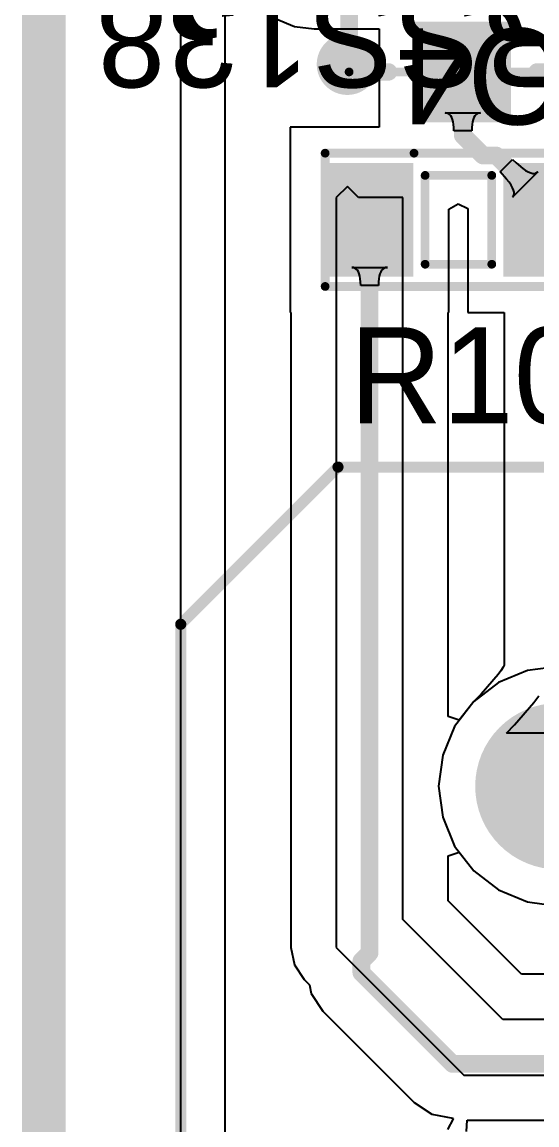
# Model space of a CAD drawing. Header units: millimetres. Extents: x -0.28 to 4.38, y -0.01 to 4.88.
# Drawn here: x -0.0064 to 0.2253, y 0.5175 to 1.014 of the extents above; entities that cross this region are included whole.
import ezdxf

# ---------------------------------------------------------------- set-up
doc = ezdxf.new("R2010")
doc.units = ezdxf.units.MM
doc.header["$MEASUREMENT"] = 0
for name, color, linetype in [('BottomLayer', 5, 'Continuous'), ('BottomSolder', 6, 'Continuous'), ('Mechanical1', 6, 'Continuous'), ('Mechanical7', 56, 'Continuous'), ('MultiLayer', 9, 'Continuous'), ('PadHoleLayer', 156, 'Continuous'), ('TopLayer', 1, 'Continuous'), ('TopOverlay', 2, 'Continuous'), ('TopPaste', 8, 'Continuous'), ('TopSolder', 216, 'Continuous'), ('ViaHoleLayer', 16, 'Continuous')]:
    doc.layers.add(name, color=color, linetype=linetype)

# ---------------------------------------------------------------- blocks, each defined once
blk = doc.blocks.new('RJ45_D____37')
at = {"layer": 'BottomLayer', "const_width": 0.03346}
blk.add_lwpolyline([(-0.01673, 0, 1), (0.01673, 0, 1)], format="xyb", close=True, dxfattribs=at)
at = {"layer": 'BottomSolder', "const_width": 0.03746}
blk.add_lwpolyline([(-0.01873, 0, 1), (0.01873, 0, 1)], format="xyb", close=True, dxfattribs=at)
at = {"layer": 'MultiLayer', "const_width": 0.03346}
blk.add_lwpolyline([(-0.01673, 0, 1), (0.01673, 0, 1)], format="xyb", close=True, dxfattribs=at)
at = {"layer": 'PadHoleLayer', "const_width": 0.02165}
blk.add_lwpolyline([(-0.01083, 0, 1), (0.01083, 0, 1)], format="xyb", close=True, dxfattribs=at)
at = {"layer": 'TopLayer', "const_width": 0.03346}
blk.add_lwpolyline([(-0.01673, 0, 1), (0.01673, 0, 1)], format="xyb", close=True, dxfattribs=at)
at = {"layer": 'TopOverlay', "const_width": 0.005}
for points in [[(-0.17, 0.07291), (-0.09921, 0.1437)], [(-0.09921, 0.1437), (0.44921, 0.1437)], [(-0.17, -0.51), (-0.17, 0.07291)]]:
    blk.add_lwpolyline(points, dxfattribs=at)
at = {"layer": 'TopOverlay', "const_width": 0.0025}
for points in [[(-0.10046, 0.1437, 1), (-0.09796, 0.1437, 1)], [(-0.10046, 0.1437, 1), (-0.09796, 0.1437, 1)], [(-0.17125, 0.07291, 1), (-0.16875, 0.07291, 1)], [(-0.17125, 0.07291, 1), (-0.16875, 0.07291, 1)]]:
    blk.add_lwpolyline(points, format="xyb", close=True, dxfattribs=at)
at = {"layer": 'TopSolder', "const_width": 0.03746}
blk.add_lwpolyline([(-0.01873, 0, 1), (0.01873, 0, 1)], format="xyb", close=True, dxfattribs=at)
blk = doc.blocks.new('RES_SMD_0603_BIG_97')
at = {"layer": 'TopLayer'}
for points in [[(-0.05575, -0.02165), (-0.02425, -0.02165), (-0.05575, 0.02165), (-0.02425, 0.02165)], [(0.02425, -0.02165), (0.05575, -0.02165), (0.02425, 0.02165), (0.05575, 0.02165)]]:
    blk.add_solid(points, dxfattribs=at)
at = {"layer": 'TopOverlay', "const_width": 0.00394}
for points in [[(0.06, 0.03), (-0.06, 0.03)], [(-0.06, 0.03), (-0.06, -0.03)], [(0.06, 0.03), (0.06, -0.03)], [(0.015, 0.02), (-0.015, 0.02)], [(-0.015, 0.02), (-0.015, -0.02)], [(0.015, 0.02), (0.015, -0.02)], [(0.015, -0.02), (-0.015, -0.02)], [(0.02, -0.03), (-0.06, -0.03)], [(0.06, -0.03), (0.02, -0.03)]]:
    blk.add_lwpolyline(points, dxfattribs=at)
at = {"layer": 'TopOverlay', "const_width": 0.00197}
for points in [[(-0.06098, 0.03, 1), (-0.05902, 0.03, 1)], [(-0.06098, 0.03, 1), (-0.05902, 0.03, 1)], [(0.05902, 0.03, 1), (0.06098, 0.03, 1)], [(0.05902, 0.03, 1), (0.06098, 0.03, 1)], [(-0.01599, 0.02, 1), (-0.01402, 0.02, 1)], [(-0.01599, 0.02, 1), (-0.01402, 0.02, 1)], [(0.01401, 0.02, 1), (0.01598, 0.02, 1)], [(0.01401, 0.02, 1), (0.01598, 0.02, 1)], [(-0.01599, -0.02, 1), (-0.01402, -0.02, 1)], [(-0.01599, -0.02, 1), (-0.01402, -0.02, 1)], [(0.01401, -0.02, 1), (0.01598, -0.02, 1)], [(0.01401, -0.02, 1), (0.01598, -0.02, 1)], [(-0.06098, -0.03, 1), (-0.05902, -0.03, 1)], [(-0.06098, -0.03, 1), (-0.05902, -0.03, 1)], [(0.01901, -0.03, 1), (0.02098, -0.03, 1)], [(0.01901, -0.03, 1), (0.02098, -0.03, 1)], [(0.05902, -0.03, 1), (0.06098, -0.03, 1)], [(0.05902, -0.03, 1), (0.06098, -0.03, 1)]]:
    blk.add_lwpolyline(points, format="xyb", close=True, dxfattribs=at)
at = {"layer": 'TopPaste'}
for points in [[(-0.05575, -0.02165), (-0.02425, -0.02165), (-0.05575, 0.02165), (-0.02425, 0.02165)], [(0.02425, -0.02165), (0.05575, -0.02165), (0.02425, 0.02165), (0.05575, 0.02165)]]:
    blk.add_solid(points, dxfattribs=at)
at = {"layer": 'TopSolder'}
for points in [[(-0.05975, -0.02565), (-0.02025, -0.02565), (-0.05975, 0.02565), (-0.02025, 0.02565)], [(0.02025, -0.02565), (0.05975, -0.02565), (0.02025, 0.02565), (0.05975, 0.02565)]]:
    blk.add_solid(points, dxfattribs=at)
blk = doc.blocks.new('SOT23____138_122')
at = {"layer": 'Mechanical7', "const_width": 0.00394}
for points in [[(-0.05118, 0.04921), (-0.05118, -0.05118)], [(0.05118, 0.04921), (-0.05118, 0.04921)], [(0.05118, 0.04921), (0.05118, -0.05118)], [(0.05118, -0.05118), (-0.05118, -0.05118)]]:
    blk.add_lwpolyline(points, dxfattribs=at)
at = {"layer": 'Mechanical7', "const_width": 0.00197}
for points in [[(-0.05217, 0.04921, 1), (-0.0502, 0.04921, 1)], [(-0.05217, 0.04921, 1), (-0.0502, 0.04921, 1)], [(0.0502, 0.04921, 1), (0.05217, 0.04921, 1)], [(0.0502, 0.04921, 1), (0.05217, 0.04921, 1)], [(-0.05217, -0.05118, 1), (-0.0502, -0.05118, 1)], [(-0.05217, -0.05118, 1), (-0.0502, -0.05118, 1)], [(0.0502, -0.05118, 1), (0.05217, -0.05118, 1)], [(0.0502, -0.05118, 1), (0.05217, -0.05118, 1)]]:
    blk.add_lwpolyline(points, format="xyb", close=True, dxfattribs=at)
at = {"layer": 'Mechanical7'}
for points in [[(-0.01181, 0.04921), (0.01181, 0.04921), (-0.01181, 0.05906), (0.01181, 0.05906)], [(-0.04823, -0.06004), (-0.02461, -0.06004), (-0.04823, -0.0502), (-0.02461, -0.0502)], [(0.02461, -0.06004), (0.04823, -0.06004), (0.02461, -0.0502), (0.04823, -0.0502)]]:
    blk.add_solid(points, dxfattribs=at)
at = {"layer": 'TopLayer'}
for points in [[(-0.01772, 0.03051), (0.01772, 0.03051), (-0.01772, 0.06791), (0.01772, 0.06791)], [(-0.05512, -0.06791), (-0.01969, -0.06791), (-0.05512, -0.03051), (-0.01969, -0.03051)], [(0.01988, -0.06791), (0.05531, -0.06791), (0.01988, -0.03051), (0.05531, -0.03051)]]:
    blk.add_solid(points, dxfattribs=at)
at = {"layer": 'TopOverlay', "const_width": 0.00787}
for points in [[(-0.03346, 0.04921), (-0.05118, 0.04921)], [(-0.05118, 0.04921), (-0.05118, -0.01476)], [(0.05118, 0.04921), (0.03346, 0.04921)], [(0.05118, 0.04921), (0.05118, -0.01476)]]:
    blk.add_lwpolyline(points, dxfattribs=at)
at = {"layer": 'TopOverlay', "const_width": 0.00394}
for points in [[(-0.05315, 0.04921, 1), (-0.04921, 0.04921, 1)], [(-0.05315, 0.04921, 1), (-0.04921, 0.04921, 1)], [(-0.03543, 0.04921, 1), (-0.0315, 0.04921, 1)], [(0.0315, 0.04921, 1), (0.03543, 0.04921, 1)], [(0.04921, 0.04921, 1), (0.05315, 0.04921, 1)], [(0.04921, 0.04921, 1), (0.05315, 0.04921, 1)], [(-0.05315, -0.01476, 1), (-0.04921, -0.01476, 1)], [(0.04921, -0.01476, 1), (0.05315, -0.01476, 1)]]:
    blk.add_lwpolyline(points, format="xyb", close=True, dxfattribs=at)
at = {"layer": 'TopPaste'}
for points in [[(-0.01772, 0.03051), (0.01772, 0.03051), (-0.01772, 0.06791), (0.01772, 0.06791)], [(-0.05512, -0.06791), (-0.01969, -0.06791), (-0.05512, -0.03051), (-0.01969, -0.03051)], [(0.01988, -0.06791), (0.05531, -0.06791), (0.01988, -0.03051), (0.05531, -0.03051)]]:
    blk.add_solid(points, dxfattribs=at)
at = {"layer": 'TopSolder'}
for points in [[(-0.02172, 0.02651), (0.02172, 0.02651), (-0.02172, 0.07191), (0.02172, 0.07191)], [(-0.05912, -0.07191), (-0.01569, -0.07191), (-0.05912, -0.02651), (-0.01569, -0.02651)], [(0.01588, -0.07191), (0.05931, -0.07191), (0.01588, -0.02651), (0.05931, -0.02651)]]:
    blk.add_solid(points, dxfattribs=at)
at = {"layer": 'Mechanical7'}
for s, p in [('Q4', (-0.04724, 0.02953)), ('BSS138', (-0.04724, 0.0128))]:
    blk.add_text(s, height=0.043307, dxfattribs=at).set_placement(p)

msp = doc.modelspace()

# ---------------------------------------------------------------- linework, layer by layer
at = {"layer": 'BottomLayer'}
for p, q in [((0.065, 0.35422), (0.065, 1.42)), ((0.22104, 0.72209), (0.20804, 0.7167)), ((0.235, 0.72393), (0.22104, 0.72209)), ((0.20804, 0.7167), (0.19687, 0.70813)), ((0.19687, 0.70813), (0.1883, 0.69696)), ((0.1883, 0.69696), (0.18291, 0.68396)), ((0.18291, 0.68396), (0.18107, 0.67)), ((0.18107, 0.67), (0.18291, 0.65604)), ((0.18291, 0.65604), (0.1883, 0.64304)), ((0.1883, 0.64304), (0.19687, 0.63187)), ((0.19687, 0.63187), (0.20804, 0.6233)), ((0.20804, 0.6233), (0.22104, 0.61791)), ((0.22104, 0.61791), (0.235, 0.61607))]:
    msp.add_line(p, q, dxfattribs=at)
at = {"layer": 'BottomLayer', "const_width": 0.01378}
msp.add_lwpolyline([(0.13311, 0.995, 1), (0.14689, 0.995, 1)], format="xyb", close=True, dxfattribs=at)
at = {"layer": 'Mechanical1'}
for const_width in [0.01969, 0.01181]:
    msp.add_lwpolyline([(0.00342, 0.15387), (0.00342, 3.61843)], dxfattribs=dict(at, const_width=const_width))
at = {"layer": 'MultiLayer', "const_width": 0.01378}
msp.add_lwpolyline([(0.13311, 0.995, 1), (0.14689, 0.995, 1)], format="xyb", close=True, dxfattribs=at)
at = {"layer": 'TopLayer'}
for p, q in [((0.085, 0.42491), (0.085, 1.03028)), ((0.10796, 1.01549), (0.11618, 1.01209)), ((0.11618, 1.01209), (0.125, 1.01093)), ((0.125, 1.01093), (0.15425, 1.01093)), ((0.15425, 1.01093), (0.15425, 0.96665)), ((0.18473, 0.97303), (0.18397, 0.97311)), ((0.18397, 0.97311), (0.19997, 0.97311)), ((0.18541, 0.97279), (0.18473, 0.97303)), ((0.18601, 0.97238), (0.18541, 0.97279)), ((0.18653, 0.97181), (0.18601, 0.97238)), ((0.18697, 0.97108), (0.18653, 0.97181)), ((0.18733, 0.97019), (0.18697, 0.97108)), ((0.18761, 0.96914), (0.18733, 0.97019)), ((0.18781, 0.96792), (0.18761, 0.96914)), ((0.19633, 0.96914), (0.19613, 0.96792)), ((0.19661, 0.97019), (0.19633, 0.96914)), ((0.19697, 0.97108), (0.19661, 0.97019)), ((0.19741, 0.97181), (0.19697, 0.97108)), ((0.19793, 0.97238), (0.19741, 0.97181)), ((0.19853, 0.97279), (0.19793, 0.97238)), ((0.19921, 0.97303), (0.19853, 0.97279)), ((0.19997, 0.97311), (0.19921, 0.97303)), ((0.15425, 0.96665), (0.11425, 0.96665)), ((0.11425, 0.96665), (0.11425, 0.88335)), ((0.18793, 0.96654), (0.18781, 0.96792)), ((0.18797, 0.96499), (0.18793, 0.96654)), ((0.19597, 0.96499), (0.18797, 0.96499)), ((0.19601, 0.96654), (0.19597, 0.96499)), ((0.19613, 0.96792), (0.19601, 0.96654)), ((0.20872, 0.94653), (0.21437, 0.95219)), ((0.21437, 0.95219), (0.21601, 0.95061)), ((0.21601, 0.95061), (0.21895, 0.94812)), ((0.21166, 0.94337), (0.20872, 0.94653)), ((0.21279, 0.94195), (0.21166, 0.94337)), ((0.22569, 0.94653), (0.21437, 0.93522)), ((0.21895, 0.94812), (0.22026, 0.94721)), ((0.22026, 0.94721), (0.22144, 0.94653)), ((0.22144, 0.94653), (0.22252, 0.94608)), ((0.22252, 0.94608), (0.22348, 0.94585)), ((0.22348, 0.94585), (0.22433, 0.94585)), ((0.22433, 0.94585), (0.22506, 0.94608)), ((0.22506, 0.94608), (0.22569, 0.94653)), ((0.14, 0.94), (0.135, 0.935)), ((0.145, 0.935), (0.14, 0.94)), ((0.21369, 0.94065), (0.21279, 0.94195)), ((0.21437, 0.93946), (0.21369, 0.94065)), ((0.21482, 0.93839), (0.21437, 0.93946)), ((0.21505, 0.93743), (0.21482, 0.93839)), ((0.135, 0.935), (0.135, 0.59741)), ((0.165, 0.935), (0.145, 0.935)), ((0.165, 0.61), (0.165, 0.935)), ((0.21437, 0.93522), (0.21482, 0.93584)), ((0.21482, 0.93584), (0.21505, 0.93658)), ((0.21505, 0.93658), (0.21505, 0.93743)), ((0.18575, 0.92978), (0.18986, 0.93215)), ((0.18575, 0.88335), (0.18575, 0.92978)), ((0.18986, 0.93215), (0.19425, 0.93008)), ((0.19425, 0.93008), (0.19425, 0.88335)), ((0.14276, 0.90351), (0.142, 0.90359)), ((0.142, 0.90359), (0.158, 0.90359)), ((0.14344, 0.90326), (0.14276, 0.90351)), ((0.14404, 0.90286), (0.14344, 0.90326)), ((0.14456, 0.90229), (0.14404, 0.90286)), ((0.145, 0.90156), (0.14456, 0.90229)), ((0.14536, 0.90066), (0.145, 0.90156)), ((0.14564, 0.89961), (0.14536, 0.90066)), ((0.14584, 0.89839), (0.14564, 0.89961)), ((0.15436, 0.89961), (0.15416, 0.89839)), ((0.15464, 0.90066), (0.15436, 0.89961)), ((0.155, 0.90156), (0.15464, 0.90066)), ((0.15544, 0.90229), (0.155, 0.90156)), ((0.15596, 0.90286), (0.15544, 0.90229)), ((0.15656, 0.90326), (0.15596, 0.90286)), ((0.15724, 0.90351), (0.15656, 0.90326)), ((0.158, 0.90359), (0.15724, 0.90351)), ((0.14596, 0.89701), (0.14584, 0.89839)), ((0.146, 0.89547), (0.14596, 0.89701)), ((0.154, 0.89547), (0.146, 0.89547)), ((0.15404, 0.89701), (0.154, 0.89547)), ((0.15416, 0.89839), (0.15404, 0.89701)), ((0.11425, 0.88335), (0.11461, 0.88335)), ((0.11461, 0.88335), (0.11461, 0.59741)), ((0.18539, 0.70139), (0.18539, 0.88335)), ((0.18539, 0.88335), (0.18575, 0.88335)), ((0.19425, 0.88335), (0.21053, 0.88335)), ((0.21053, 0.88335), (0.21053, 0.72447)), ((0.20792, 0.72032), (0.20029, 0.71148)), ((0.2091, 0.72199), (0.20792, 0.72032)), ((0.21008, 0.72358), (0.2091, 0.72199)), ((0.21053, 0.72447), (0.21008, 0.72358)), ((0.20029, 0.71148), (0.19729, 0.70846)), ((0.22401, 0.70774), (0.22614, 0.71077)), ((0.19687, 0.70813), (0.19039, 0.69969)), ((0.19729, 0.70846), (0.19687, 0.70813)), ((0.21527, 0.69762), (0.22401, 0.70774)), ((0.19039, 0.69969), (0.18539, 0.70139)), ((0.21157, 0.6939), (0.21527, 0.69762)), ((0.25843, 0.6939), (0.21157, 0.6939)), ((0.18539, 0.63861), (0.19039, 0.64031)), ((0.18539, 0.61845), (0.18539, 0.63861)), ((0.19039, 0.64031), (0.19687, 0.63187)), ((0.19687, 0.63187), (0.20804, 0.6233)), ((0.20804, 0.6233), (0.22104, 0.61791)), ((0.21845, 0.58539), (0.18539, 0.61845)), ((0.22104, 0.61791), (0.235, 0.61607)), ((0.21, 0.565), (0.165, 0.61)), ((0.11461, 0.59741), (0.11616, 0.58961)), ((0.135, 0.59741), (0.19241, 0.54)), ((0.11616, 0.58961), (0.12058, 0.583)), ((0.12058, 0.583), (0.12293, 0.58065)), ((0.45, 0.58539), (0.21845, 0.58539)), ((0.12293, 0.58065), (0.12371, 0.57674)), ((0.12371, 0.57674), (0.12901, 0.5688)), ((0.12901, 0.5688), (0.17011, 0.5277)), ((0.45, 0.565), (0.21, 0.565)), ((0.19241, 0.54), (0.48, 0.54)), ((0.17011, 0.5277), (0.17805, 0.52239)), ((0.17805, 0.52239), (0.18741, 0.52053)), ((0.18766, 0.52022), (0.18506, 0.51545)), ((0.18741, 0.52053), (0.18766, 0.52022)), ((0.19364, 0.51461), (0.19389, 0.51961)), ((0.19389, 0.51961), (0.48, 0.51961))]:
    msp.add_line(p, q, dxfattribs=at)
for points, const_width in [([(0.13311, 0.995, 1), (0.14689, 0.995, 1)], 0.01378), ([(0.18997, 0.99157, 1), (0.19397, 0.99157, 1)], 0.004), ([(0.18997, 0.96303, 1), (0.19397, 0.96303, 1)], 0.004), ([(0.18997, 0.96303, 1), (0.19397, 0.96303, 1)], 0.004), ([(0.19903, 0.95397, 1), (0.20303, 0.95397, 1)], 0.004), ([(0.19903, 0.95397, 1), (0.20303, 0.95397, 1)], 0.004), ([(0.20494, 0.95397, 1), (0.20894, 0.95397, 1)], 0.004), ([(0.20494, 0.95397, 1), (0.20894, 0.95397, 1)], 0.004), ([(0.148, 0.925, 1), (0.152, 0.925, 1)], 0.004), ([(0.148, 0.595, 1), (0.152, 0.595, 1)], 0.004), ([(0.148, 0.595, 1), (0.152, 0.595, 1)], 0.004), ([(0.14431, 0.59131, 1), (0.14831, 0.59131, 1)], 0.004), ([(0.14431, 0.59131, 1), (0.14831, 0.59131, 1)], 0.004), ([(0.14431, 0.5861, 1), (0.14831, 0.5861, 1)], 0.004), ([(0.14431, 0.5861, 1), (0.14831, 0.5861, 1)], 0.004), ([(0.18541, 0.545, 1), (0.18941, 0.545, 1)], 0.004), ([(0.18541, 0.545, 1), (0.18941, 0.545, 1)], 0.004)]:
    msp.add_lwpolyline(points, format="xyb", close=True, dxfattribs=dict(at, const_width=const_width))
at = {"layer": 'TopLayer', "const_width": 0.008}
for points in [[(0.19197, 0.96303), (0.19197, 0.99157)], [(0.19197, 0.96303), (0.20103, 0.95397)], [(0.20103, 0.95397), (0.20694, 0.95397)], [(0.20694, 0.95397), (0.23, 0.93091)], [(0.15, 0.595), (0.15, 0.925)], [(0.14631, 0.59131), (0.15, 0.595)], [(0.14631, 0.5861), (0.14631, 0.59131)], [(0.14631, 0.5861), (0.18741, 0.545)], [(0.18741, 0.545), (0.455, 0.545)]]:
    msp.add_lwpolyline(points, dxfattribs=at)
at = {"layer": 'ViaHoleLayer', "const_width": 0.00787}
msp.add_lwpolyline([(0.13606, 0.995, 1), (0.14394, 0.995, 1)], format="xyb", close=True, dxfattribs=at)

# ---------------------------------------------------------------- block references
for name, p, rotation in [('SOT23____138_122', (0.19197, 1.04079), 180), ('RES_SMD_0603_BIG_97', (0.19, 0.925), 180), ('RJ45_D____37', (0.235, 0.67), 360)]:
    msp.add_blockref(name, p, dxfattribs=dict(rotation=rotation))

# ---------------------------------------------------------------- texts
at = {"layer": 'TopOverlay'}
for s, p in [('Q4', (0.04392, 1.01835)), ('R10', (0.14088, 0.83335))]:
    msp.add_text(s, height=0.043307, dxfattribs=at).set_placement(p)

doc.saveas('drawing.dxf')
